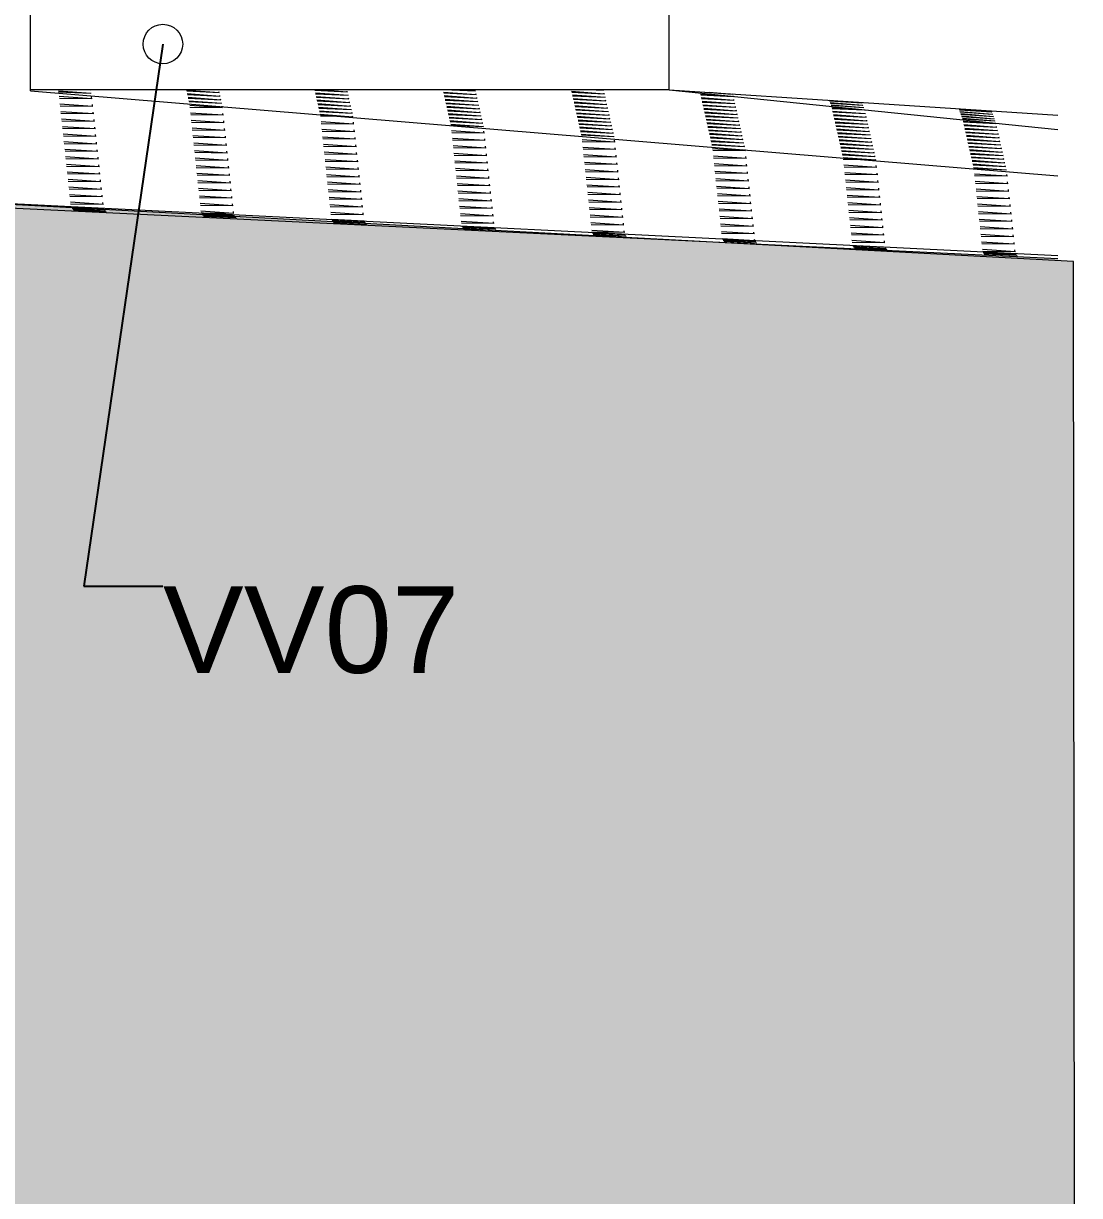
# Model space of a CAD drawing. Header units: millimetres. Extents: x -280990 to -136866, y -15139 to 7194.
# Drawn here: x -139301 to -136866, y -1536 to 1167 of the extents above; entities that cross this region are included whole.
import ezdxf

# ---------------------------------------------------------------- set-up
doc = ezdxf.new("R2010")
doc.units = ezdxf.units.MM
doc.header["$MEASUREMENT"] = 0
for name, color, linetype, lineweight in [('Annotation - Label_Pen_No__1', 7, 'Continuous', 13), ('New_2D Drafting - General_Pen_No__1', 7, 'Continuous', 13), ('New_Site & Landscape - Terrain_Pen_No__1', 7, 'Continuous', 13), ('New_Structural - Bearing_Pen_No__1', 7, 'Continuous', 13)]:
    doc.layers.add(name, color=color, linetype=linetype, lineweight=lineweight)
for name, color, linetype, lineweight, true_color in [('New_2D Drafting - General_Pen_No__61', 7, 'Continuous', 20, 0x6a6a6a), ('New_Site & Landscape - Terrain_Pen_No__180', 7, 'Continuous', 15, 0xd6cda7), ('New_Site & Landscape - Terrain_Pen_No__93', 7, 'Continuous', 13, 0xa2a233)]:
    doc.layers.add(name, color=color, linetype=linetype, lineweight=lineweight, true_color=true_color)
doc.styles.add('GENERATED_STYLE_1', font='')
doc.styles.get('GENERATED_STYLE_1').set_extended_font_data('Arial')
doc.dimstyles.new('GENERATED_STYLE__2', dxfattribs={"dimtxt": 0.18, "dimasz": 182.4, "dimexe": 0.18, "dimexo": 0.0625, "dimgap": 0, "dimtad": 0, "dimtih": 1, "dimtoh": 1, "dimdec": 4, "dimzin": 0, "dimdsep": 46, "dimcen": 0.09, "dimadec": 0, "dimazin": 0, "dimtfac": 1, "dimtdec": 4, "dimtmove": 0, "dimatfit": 3, "dimldrblk": 'ARROWHEAD_1', "dimfxl": 0, "dimtolj": 1, "dimtzin": 0, "dimarcsym": 0})

# ---------------------------------------------------------------- blocks, each defined once
blk = doc.blocks.new('ARROWHEAD_1')
at = {"color": 0, "linetype": 'Continuous', "lineweight": 0}
blk.add_line((0, 0), (-1, 0), dxfattribs=at)
blk.add_circle((0, 0), 0.25, dxfattribs=at)

msp = doc.modelspace()

# ---------------------------------------------------------------- hatches: boundary and pattern name
at = {"layer": 'New_2D Drafting - General_Pen_No__61', "linetype": 'Continuous', "lineweight": 20, "true_color": 0x6a6a6a}
h = msp.add_hatch(dxfattribs=at)
h.set_pattern_fill('Dashed_0003', color=251, style=0, pattern_type=2)
h.set_pattern_definition([(45, (544818.18, 1213.55), (-183.84776, 183.84776), [194.99999, -65]), (45, (544818.18, 1397.4), (-183.84776, 183.84776), [194.99999, -65])])
h.paths.add_polyline_path([(-175351.4119, -15138.6962), (-136866.4204, -15138.6962), (-136880.1435, 617.9985), (-140103.53, 790.1595), (-144752.4156, 795.3361), (-148659.4545, 793.5462), (-155902.5965, 1013.7076), (-157702.217, 993.5462), (-159022.8864, 993.5462), (-164626.0405, 993.5462), (-175321.6693, 1014.3891), (-175351.4118, -246.9237)])
at = {"layer": 'New_Site & Landscape - Terrain_Pen_No__180', "linetype": 'Continuous', "lineweight": 0, "true_color": 0x353329}
msp.add_hatch(color=250, dxfattribs=at).paths.add_polyline_path([(-148659.4545, -13925.15), (-136916.8206, -13925.15), (-136916.8206, 624.3925), (-140415.5027, 793.5462), (-143030.2605, 793.5462), (-143125.0712, 796.005), (-147206.082, 794.3275), (-147255.4629, 794.3303), (-148659.4545, 826.4303)])

# ---------------------------------------------------------------- linework, layer by layer
at = {"layer": 'New_2D Drafting - General_Pen_No__1', "color": 7, "linetype": 'Continuous', "lineweight": 13, "flags": 128}
msp.add_lwpolyline([(-175351.4119, -15138.6962), (-136866.4204, -15138.6962), (-136880.1435, 617.9985), (-140103.53, 790.1595), (-144752.4156, 795.3361), (-148659.4545, 793.5462), (-155902.5965, 1013.7076), (-157702.217, 993.5462), (-159022.8864, 993.5462), (-164626.0405, 993.5462), (-175321.6693, 1014.3891), (-175351.4118, -246.9237)], close=True, dxfattribs=at)
at = {"layer": 'New_Site & Landscape - Terrain_Pen_No__1', "color": 7, "linetype": 'Continuous', "lineweight": 13}
for p, q in [((-137812.9692, 1013.7076), (-139284.9757, 1013.7076)), ((-139284.9757, 1011.3895), (-136916.8206, 815.3386)), ((-139145.5953, 1004.7241), (-139220.826, 1010.4427)), ((-139145.5953, 1004.7241), (-139220.3625, 1008.3841)), ((-139147.4495, 1012.9584), (-139162.7532, 1013.7076)), ((-139147.4495, 1012.9584), (-139157.3049, 1013.7076)), ((-139147.4495, 1012.9584), (-139147.6182, 1013.7076)), ((-139145.5953, 1004.7241), (-139146.0589, 1006.7827)), ((-138850.2352, 1006.5527), (-138925.4659, 1012.2713)), ((-138850.2352, 1006.5527), (-138925.0023, 1010.2127)), ((-138848.3809, 998.3183), (-138923.6116, 1004.0369)), ((-138848.3809, 998.3183), (-138923.1481, 1001.9783)), ((-138850.2351, 1006.5527), (-138850.6987, 1008.6113)), ((-138848.3809, 998.3183), (-138848.8445, 1000.3769)), ((-138554.875, 1008.3813), (-138629.6421, 1012.0413)), ((-138553.0208, 1000.1469), (-138628.2515, 1005.8656)), ((-138553.0208, 1000.1469), (-138627.7879, 1003.807)), ((-138554.875, 1008.3813), (-138624.9447, 1013.7076)), ((-138554.875, 1008.3813), (-138555.3386, 1010.4399)), ((-138553.0208, 1000.1469), (-138553.4843, 1002.2055)), ((-138257.6606, 1001.9756), (-138332.8913, 1007.6942)), ((-138257.6606, 1001.9756), (-138332.4278, 1005.6356)), ((-138259.5148, 1010.2099), (-138330.966, 1013.7076)), ((-138259.5148, 1010.2099), (-138305.5285, 1013.7076)), ((-138259.5148, 1010.2099), (-138259.9784, 1012.2685)), ((-138257.6606, 1001.9756), (-138258.1242, 1004.0342)), ((-137962.3005, 1003.8042), (-138037.5312, 1009.5228)), ((-137962.3005, 1003.8042), (-138037.0676, 1007.4642)), ((-137960.4462, 995.5698), (-138035.6769, 1001.2884)), ((-137964.1547, 1012.0386), (-137998.2511, 1013.7077)), ((-137964.1547, 1012.0386), (-137986.1124, 1013.7077)), ((-137964.1547, 1012.0386), (-137964.5305, 1013.7077)), ((-137962.3005, 1003.8042), (-137962.764, 1005.8628)), ((-137812.9692, 1013.7076), (-136916.8206, 954.8309)), ((-137812.9692, 1013.7076), (-136916.8206, 922.3722)), ((-137666.9403, 1003.0582), (-137741.7074, 1008.2158)), ((-137665.0861, 997.3985), (-137740.3168, 1003.1171)), ((-137665.0861, 997.3985), (-137739.8532, 1001.0585)), ((-137666.9403, 1003.0582), (-137719.415, 1007.5611)), ((-137666.9403, 1003.0582), (-137667.3262, 1004.1389)), ((-139143.7411, 992.8519), (-139218.9718, 997.9928)), ((-139143.7411, 992.8519), (-139218.5082, 993.643)), ((-139141.8869, 975.4528), (-139217.1176, 980.5936)), ((-139141.8869, 975.4528), (-139216.654, 976.2438)), ((-139143.7411, 992.8519), (-139144.2046, 997.2017)), ((-139141.8869, 975.4528), (-139142.3504, 979.8026)), ((-138846.5267, 990.084), (-138921.7574, 995.8026)), ((-138846.5267, 990.084), (-138921.2939, 993.744)), ((-138844.6725, 981.8496), (-138919.9032, 987.5682)), ((-138844.6725, 981.8496), (-138919.4396, 985.5096)), ((-138842.8183, 972.2886), (-138918.049, 977.4294)), ((-138842.8183, 972.2886), (-138917.5854, 973.0797)), ((-138846.5267, 990.084), (-138846.9903, 992.1425)), ((-138844.6725, 981.8496), (-138845.1361, 983.9082)), ((-138843.0867, 974.8072), (-138843.2818, 975.6738)), ((-138842.8183, 972.2886), (-138843.0867, 974.8071)), ((-138551.1666, 991.9126), (-138626.3973, 997.6312)), ((-138551.1666, 991.9126), (-138625.9337, 995.5726)), ((-138549.3123, 983.6782), (-138624.543, 989.3968)), ((-138549.3123, 983.6782), (-138624.0795, 987.3382)), ((-138547.4581, 975.4438), (-138622.6888, 981.1625)), ((-138547.4581, 975.4438), (-138622.2253, 979.1039)), ((-138551.1666, 991.9126), (-138551.6301, 993.9712)), ((-138549.3123, 983.6782), (-138549.7759, 985.7368)), ((-138547.4581, 975.4438), (-138547.9217, 977.5024)), ((-138255.8064, 993.7412), (-138331.0371, 999.4598)), ((-138255.8064, 993.7412), (-138330.5736, 997.4012)), ((-138253.9522, 985.5068), (-138329.1829, 991.2255)), ((-138253.9522, 985.5068), (-138328.7193, 989.1669)), ((-138252.098, 977.2725), (-138327.3287, 982.9911)), ((-138252.098, 977.2725), (-138326.8651, 980.9325)), ((-138250.2438, 969.0381), (-138325.4745, 974.7567)), ((-138255.8064, 993.7412), (-138256.27, 995.7998)), ((-138253.9522, 985.5068), (-138254.4157, 987.5654)), ((-138252.098, 977.2725), (-138252.5615, 979.3311)), ((-137960.4462, 995.5698), (-138035.2134, 999.2299)), ((-137958.592, 987.3355), (-138033.8227, 993.0541)), ((-137958.592, 987.3355), (-138033.3592, 990.9955)), ((-137956.7378, 979.1011), (-138031.9685, 984.8197)), ((-137956.7378, 979.1011), (-138031.505, 982.7611)), ((-137954.8836, 970.8667), (-138030.1143, 976.5853)), ((-137954.8836, 970.8667), (-138029.6507, 974.5268)), ((-137960.4462, 995.5698), (-137960.9098, 997.6284)), ((-137958.592, 987.3355), (-137959.0556, 989.3941)), ((-137956.7378, 979.1011), (-137957.2014, 981.1597)), ((-137663.2319, 989.1641), (-137738.4626, 994.8827)), ((-137663.2319, 989.1641), (-137737.999, 992.8241)), ((-137661.3777, 980.9297), (-137736.6084, 986.6483)), ((-137661.3777, 980.9297), (-137736.1448, 984.5897)), ((-137659.5234, 972.6954), (-137734.7541, 978.414)), ((-137659.5234, 972.6954), (-137734.2906, 976.3554)), ((-137665.3711, 998.6644), (-137665.5496, 999.1642)), ((-137665.0861, 997.3985), (-137665.3712, 998.6645)), ((-137663.2319, 989.1641), (-137663.6954, 991.2227)), ((-137661.3776, 980.9297), (-137661.8412, 982.9883)), ((-137659.5234, 972.6954), (-137659.987, 974.7539)), ((-137367.8717, 982.4279), (-137443.1024, 988.8834)), ((-137367.8717, 982.4279), (-137442.6389, 987.5854)), ((-137366.0175, 977.2358), (-137441.2482, 983.6914)), ((-137366.0175, 977.2358), (-137440.7846, 982.3934)), ((-137364.1633, 972.0438), (-137439.394, 978.4994)), ((-137364.1633, 972.0438), (-137438.9304, 977.2014)), ((-137367.8717, 982.4279), (-137368.3353, 983.7259)), ((-137366.0175, 977.2358), (-137366.481, 978.5338)), ((-137364.1633, 972.0438), (-137364.6268, 973.3418)), ((-139140.0327, 958.0536), (-139215.2634, 963.1944)), ((-139140.0327, 958.0536), (-139214.7998, 958.8447)), ((-139140.0327, 958.0536), (-139140.4962, 962.4034)), ((-138840.9641, 954.8895), (-138916.1948, 960.0303)), ((-138840.9641, 954.8895), (-138915.7312, 955.6805)), ((-138840.9641, 954.8895), (-138841.4276, 959.2392)), ((-138545.6039, 967.2095), (-138620.8346, 972.9281)), ((-138545.6039, 967.2095), (-138620.3711, 970.8695)), ((-138543.7497, 958.9751), (-138618.9804, 964.6937)), ((-138543.7497, 958.9751), (-138618.5168, 962.6351)), ((-138541.8955, 950.7407), (-138617.1262, 956.4594)), ((-138567.5538, 951.9968), (-138616.6626, 952.5163)), ((-138541.8955, 950.7407), (-138567.5533, 951.9968)), ((-138545.6039, 967.2095), (-138546.0675, 969.2681)), ((-138543.7497, 958.9751), (-138544.2132, 961.0337)), ((-138541.8955, 950.7407), (-138542.359, 952.7993)), ((-138250.2437, 969.0381), (-138325.0109, 972.6981)), ((-138248.3895, 960.8037), (-138323.6202, 966.5224)), ((-138248.3895, 960.8037), (-138323.1567, 964.4638)), ((-138246.5353, 952.5694), (-138321.766, 958.288)), ((-138246.5353, 952.5694), (-138321.3025, 956.2294)), ((-138244.6811, 944.335), (-138319.9118, 950.0536)), ((-138244.6811, 944.335), (-138319.4482, 947.995)), ((-138250.2437, 969.0381), (-138250.7073, 971.0967)), ((-138248.3895, 960.8037), (-138248.8531, 962.8623)), ((-138246.5353, 952.5694), (-138246.9989, 954.628)), ((-138244.6811, 944.335), (-138245.1446, 946.3936)), ((-137953.0294, 962.6324), (-138028.2601, 968.351)), ((-137953.0294, 962.6324), (-138027.7965, 966.2924)), ((-137951.1752, 954.398), (-138026.4059, 960.1166)), ((-137951.1752, 954.398), (-138025.9423, 958.058)), ((-137949.3209, 946.1636), (-138024.5516, 951.8822)), ((-137949.3209, 946.1636), (-138024.0881, 949.8237)), ((-137954.8836, 970.8667), (-137955.3471, 972.9253)), ((-137953.0294, 962.6324), (-137953.4929, 964.691)), ((-137951.1752, 954.398), (-137951.6387, 956.4566)), ((-137949.3209, 946.1636), (-137949.7845, 948.2222)), ((-137657.6692, 964.461), (-137732.8999, 970.1796)), ((-137657.6692, 964.461), (-137732.4364, 968.121)), ((-137655.815, 956.2266), (-137731.0457, 961.9452)), ((-137655.815, 956.2266), (-137730.5821, 959.8866)), ((-137653.9608, 947.9923), (-137729.1915, 953.7109)), ((-137653.9608, 947.9923), (-137728.7279, 951.6523)), ((-137657.6692, 964.461), (-137658.1328, 966.5196)), ((-137655.815, 956.2266), (-137656.2785, 958.2852)), ((-137653.9608, 947.9923), (-137654.4243, 950.0508)), ((-137362.3091, 966.2896), (-137437.5398, 972.0082)), ((-137362.3091, 966.2896), (-137437.0762, 969.9496)), ((-137360.4548, 958.0552), (-137435.6855, 963.7739)), ((-137360.4548, 958.0552), (-137435.222, 961.7153)), ((-137358.6006, 949.8209), (-137433.8313, 955.5395)), ((-137358.6006, 949.8209), (-137433.3678, 953.4809)), ((-137356.7464, 941.5865), (-137431.9771, 947.3051)), ((-137362.6517, 967.8113), (-137362.7726, 968.1498)), ((-137362.3091, 966.2896), (-137362.6517, 967.8114)), ((-137360.4548, 958.0552), (-137360.9184, 960.1138)), ((-137358.6006, 949.8209), (-137359.0642, 951.8795)), ((-137068.8031, 961.7975), (-137144.0338, 968.2531)), ((-137068.8031, 961.7975), (-137143.5703, 966.9551)), ((-137066.9489, 956.6055), (-137142.1796, 963.0611)), ((-137066.9489, 956.6055), (-137141.716, 961.7631)), ((-137065.0947, 951.4135), (-137140.3254, 957.8691)), ((-137065.0947, 951.4135), (-137139.8618, 956.5711)), ((-137063.2405, 946.2215), (-137138.4712, 952.6771)), ((-137063.2405, 946.2215), (-137138.0076, 951.3791)), ((-137061.3862, 941.0295), (-137136.617, 947.4851)), ((-137061.3862, 941.0295), (-137136.1534, 946.187)), ((-137068.8031, 961.7975), (-137069.2667, 963.0955)), ((-137066.9489, 956.6055), (-137067.4125, 957.9035)), ((-137065.0947, 951.4135), (-137065.5582, 952.7115)), ((-137063.2405, 946.2215), (-137063.704, 947.5195)), ((-139138.1784, 940.6545), (-139213.4091, 945.7953)), ((-139138.1784, 940.6545), (-139212.9456, 941.4455)), ((-139136.3242, 923.2553), (-139211.5549, 928.3961)), ((-139136.3242, 923.2553), (-139211.0914, 924.0463)), ((-139138.1784, 940.6545), (-139138.642, 945.0042)), ((-139136.3242, 923.2553), (-139136.7878, 927.6051)), ((-138839.1098, 937.4903), (-138914.3405, 942.6311)), ((-138839.1098, 937.4903), (-138913.877, 938.2813)), ((-138837.2556, 920.0911), (-138912.4863, 925.232)), ((-138837.2556, 920.0911), (-138912.0228, 920.8822)), ((-138839.1098, 937.4903), (-138839.5734, 941.8401)), ((-138837.2556, 920.0911), (-138837.7192, 924.4409)), ((-138540.0413, 934.3261), (-138615.272, 939.467)), ((-138540.0413, 934.3261), (-138614.8084, 935.1172)), ((-138538.187, 916.927), (-138613.4177, 922.0678)), ((-138540.0413, 934.3261), (-138540.5048, 938.6759)), ((-138538.187, 916.927), (-138538.6506, 921.2768)), ((-138242.8269, 936.1006), (-138318.0576, 941.8193)), ((-138242.8269, 936.1006), (-138317.594, 939.7607)), ((-138240.9727, 927.8663), (-138316.2034, 933.5849)), ((-138240.9727, 927.8663), (-138315.7398, 931.5263)), ((-138242.8269, 936.1006), (-138243.2904, 938.1592)), ((-138240.9727, 927.8663), (-138241.4362, 929.9249)), ((-137947.4667, 937.9293), (-138022.6974, 943.6479)), ((-137947.4667, 937.9293), (-138022.2339, 941.5893)), ((-137945.6125, 929.6949), (-138020.8432, 935.4135)), ((-137945.6125, 929.6949), (-138020.3797, 933.3549)), ((-137943.7583, 921.4605), (-138018.989, 927.1791)), ((-137943.7583, 921.4605), (-138018.5254, 925.1206)), ((-137941.9041, 913.2262), (-138017.1348, 918.9448)), ((-137947.4667, 937.9293), (-137947.9303, 939.9879)), ((-137945.6125, 929.6949), (-137946.0761, 931.7535)), ((-137943.7583, 921.4605), (-137944.2218, 923.5191)), ((-137652.1066, 939.7579), (-137727.3373, 945.4765)), ((-137652.1066, 939.7579), (-137726.8737, 943.4179)), ((-137650.2523, 931.5235), (-137725.483, 937.2421)), ((-137650.2523, 931.5235), (-137725.0195, 935.1835)), ((-137648.3981, 923.2891), (-137723.6288, 929.0078)), ((-137648.3981, 923.2891), (-137723.1653, 926.9492)), ((-137646.5439, 915.0548), (-137721.7746, 920.7734)), ((-137652.1066, 939.7579), (-137652.5701, 941.8165)), ((-137650.2523, 931.5235), (-137650.7159, 933.5821)), ((-137648.3981, 923.2891), (-137648.8617, 925.3477)), ((-137356.7464, 941.5865), (-137431.5135, 945.2465)), ((-137354.8922, 933.3521), (-137430.1229, 939.0708)), ((-137354.8922, 933.3521), (-137429.6593, 937.0122)), ((-137353.038, 925.1178), (-137428.2687, 930.8364)), ((-137353.038, 925.1178), (-137427.8051, 928.7778)), ((-137351.1838, 916.8834), (-137426.4145, 922.602)), ((-137351.1838, 916.8834), (-137425.9509, 920.5434)), ((-137356.7464, 941.5865), (-137357.21, 943.6451)), ((-137354.8922, 933.3521), (-137355.3557, 935.4107)), ((-137353.038, 925.1178), (-137353.5015, 927.1764)), ((-137351.1838, 916.8834), (-137351.6473, 918.942)), ((-137059.532, 935.1808), (-137134.7627, 940.8994)), ((-137059.532, 935.1808), (-137134.2992, 938.8408)), ((-137057.6778, 926.9464), (-137132.9085, 932.665)), ((-137057.6778, 926.9464), (-137132.445, 930.6064)), ((-137055.8236, 918.712), (-137131.0543, 924.4307)), ((-137055.8236, 918.712), (-137130.5907, 922.3721)), ((-137061.3862, 941.0295), (-137061.8498, 942.3275)), ((-137059.9323, 936.9581), (-137059.9956, 937.1355)), ((-137059.532, 935.1808), (-137059.9323, 936.9582)), ((-137057.6778, 926.9464), (-137058.1414, 929.005)), ((-137055.8236, 918.712), (-137056.2871, 920.7706)), ((-139134.47, 905.8561), (-139209.7007, 910.997)), ((-139134.47, 905.8561), (-139209.2372, 906.6472)), ((-139132.6158, 888.457), (-139207.8465, 893.5978)), ((-139134.47, 905.8561), (-139134.9336, 910.2059)), ((-139132.6158, 888.457), (-139133.0793, 892.8068)), ((-138835.4014, 902.692), (-138910.6321, 907.8328)), ((-138835.4014, 902.692), (-138910.1686, 903.483)), ((-138835.4014, 902.692), (-138835.865, 907.0418)), ((-138538.187, 916.927), (-138612.9542, 917.718)), ((-138536.3328, 899.5278), (-138611.5635, 904.6687)), ((-138536.3328, 899.5278), (-138611.1, 900.3189)), ((-138536.3328, 899.5278), (-138536.7964, 903.8776)), ((-138239.1184, 913.7628), (-138314.3491, 918.9037)), ((-138239.1184, 913.7628), (-138313.8856, 914.5539)), ((-138237.2642, 896.3637), (-138312.4949, 901.5045)), ((-138237.2642, 896.3637), (-138312.0314, 897.1547)), ((-138239.1184, 913.7628), (-138239.582, 918.1126)), ((-138237.2642, 896.3637), (-138237.7278, 900.7135)), ((-137941.9041, 913.2262), (-138016.6712, 916.8862)), ((-137940.0498, 904.9918), (-138015.2806, 910.7104)), ((-137940.0498, 904.9918), (-138014.817, 908.6518)), ((-137938.1956, 893.1995), (-138013.4263, 898.3403)), ((-137938.1956, 893.1995), (-138012.9628, 893.9906)), ((-137941.9041, 913.2262), (-137942.3676, 915.2847)), ((-137940.0499, 904.9918), (-137940.5134, 907.0504)), ((-137938.1956, 893.1995), (-137938.6592, 897.5493)), ((-137646.5439, 915.0548), (-137721.3111, 918.7148)), ((-137644.6897, 906.8204), (-137719.9204, 912.539)), ((-137644.6897, 906.8204), (-137719.4568, 910.4804)), ((-137642.8355, 898.586), (-137718.0662, 904.3047)), ((-137642.8355, 898.586), (-137717.6026, 902.2461)), ((-137640.9813, 890.3517), (-137716.212, 896.0703)), ((-137640.9813, 890.3517), (-137715.7484, 894.0117)), ((-137646.5439, 915.0548), (-137647.0075, 917.1134)), ((-137644.6897, 906.8204), (-137645.1532, 908.879)), ((-137642.8355, 898.586), (-137643.299, 900.6446)), ((-137640.9813, 890.3517), (-137641.4448, 892.4103)), ((-137349.3295, 908.649), (-137424.5602, 914.3677)), ((-137349.3295, 908.649), (-137424.0967, 912.3091)), ((-137347.4753, 900.4147), (-137422.706, 906.1333)), ((-137347.4753, 900.4147), (-137422.2425, 904.0747)), ((-137345.6211, 892.1803), (-137420.8518, 897.8989)), ((-137345.6211, 892.1803), (-137420.3882, 895.8403)), ((-137349.3295, 908.649), (-137349.7931, 910.7076)), ((-137347.4753, 900.4147), (-137347.9389, 902.4733)), ((-137345.6211, 892.1803), (-137346.0847, 894.2389)), ((-137053.9694, 910.4777), (-137129.2001, 916.1963)), ((-137053.9694, 910.4777), (-137128.7365, 914.1377)), ((-137052.1152, 902.2433), (-137127.3459, 907.9619)), ((-137052.1152, 902.2433), (-137126.8823, 905.9033)), ((-137050.2609, 894.0089), (-137125.4916, 899.7276)), ((-137050.2609, 894.0089), (-137125.0281, 897.669)), ((-137053.9694, 910.4777), (-137054.4329, 912.5363)), ((-137052.1152, 902.2433), (-137052.5787, 904.3019)), ((-137050.2609, 894.0089), (-137050.7245, 896.0675)), ((-139132.6158, 888.457), (-139207.3829, 889.248)), ((-139130.7616, 871.0578), (-139205.9923, 876.1987)), ((-139130.7616, 871.0578), (-139205.5287, 871.8489)), ((-139130.7616, 871.0578), (-139131.2251, 875.4076)), ((-138833.5472, 885.2928), (-138908.7779, 890.4337)), ((-138833.5472, 885.2928), (-138908.3143, 886.0839)), ((-138831.693, 867.8937), (-138906.9237, 873.0345)), ((-138831.693, 867.8937), (-138906.4601, 868.6847)), ((-138833.5472, 885.2928), (-138834.0107, 889.6426)), ((-138831.693, 867.8937), (-138832.1565, 872.2435)), ((-138534.4786, 882.1287), (-138609.7093, 887.2695)), ((-138534.4786, 882.1287), (-138609.2457, 882.9197)), ((-138532.6244, 864.7295), (-138607.8551, 869.8703)), ((-138532.6244, 864.7295), (-138607.3915, 865.5206)), ((-138534.4786, 882.1287), (-138534.9422, 886.4785)), ((-138532.6244, 864.7295), (-138533.0879, 869.0793)), ((-138235.41, 878.9645), (-138310.6407, 884.1053)), ((-138235.41, 878.9645), (-138310.1772, 879.7556)), ((-138233.5558, 861.5654), (-138308.7865, 866.7062)), ((-138235.41, 878.9645), (-138235.8736, 883.3143)), ((-138233.5558, 861.5654), (-138234.0193, 865.9152)), ((-137936.3414, 875.8004), (-138011.5721, 880.9412)), ((-137936.3414, 875.8004), (-138011.1086, 876.5914)), ((-137936.3414, 875.8004), (-137936.805, 880.1502)), ((-137639.127, 882.1173), (-137714.3577, 887.8359)), ((-137639.127, 882.1173), (-137713.8942, 885.7773)), ((-137637.2728, 872.6362), (-137712.5035, 877.777)), ((-137637.2728, 872.6362), (-137712.04, 873.4272)), ((-137639.127, 882.1173), (-137639.5906, 884.1759)), ((-137637.5251, 875.0031), (-137637.7364, 875.9415)), ((-137637.2728, 872.6362), (-137637.5251, 875.0031)), ((-137343.7669, 883.9459), (-137418.9976, 889.6646)), ((-137343.7669, 883.9459), (-137418.534, 887.606)), ((-137341.9127, 875.7116), (-137417.1434, 881.4302)), ((-137341.9127, 875.7116), (-137416.6798, 879.3716)), ((-137340.0584, 867.4772), (-137415.2891, 873.1958)), ((-137340.0584, 867.4772), (-137414.8256, 871.1372)), ((-137338.2042, 859.2428), (-137413.4349, 864.9615)), ((-137343.7669, 883.9459), (-137344.2304, 886.0045)), ((-137341.9127, 875.7116), (-137342.3762, 877.7702)), ((-137340.0584, 867.4772), (-137340.522, 869.5358)), ((-137048.4067, 885.7746), (-137123.6374, 891.4932)), ((-137048.4067, 885.7746), (-137123.1739, 889.4346)), ((-137046.5525, 877.5402), (-137121.7832, 883.2588)), ((-137046.5525, 877.5402), (-137121.3196, 881.2002)), ((-137044.6983, 869.3058), (-137119.929, 875.0244)), ((-137044.6983, 869.3058), (-137119.4654, 872.9659)), ((-137042.8441, 861.0715), (-137118.0748, 866.7901)), ((-137048.4067, 885.7746), (-137048.8703, 887.8332)), ((-137046.5525, 877.5402), (-137047.0161, 879.5988)), ((-137044.6983, 869.3058), (-137045.1618, 871.3644)), ((-139128.9074, 853.6587), (-139204.1381, 858.7995)), ((-139128.9073, 853.6587), (-139203.6745, 854.4497)), ((-139127.0531, 836.2595), (-139202.2838, 841.4003)), ((-139128.9074, 853.6587), (-139129.3709, 858.0085)), ((-139127.0531, 836.2595), (-139127.5167, 840.6093)), ((-138829.8388, 850.4945), (-138905.0695, 855.6353)), ((-138829.8388, 850.4945), (-138904.6059, 851.2856)), ((-138827.9845, 833.0954), (-138903.2152, 838.2362)), ((-138829.8388, 850.4945), (-138830.3023, 854.8443)), ((-138530.7702, 847.3304), (-138606.0009, 852.4712)), ((-138530.7702, 847.3304), (-138605.5373, 848.1214)), ((-138530.7702, 847.3304), (-138531.2337, 851.6802)), ((-138233.5558, 861.5654), (-138308.3229, 862.3564)), ((-138231.7016, 844.1662), (-138306.9323, 849.307)), ((-138231.7016, 844.1662), (-138306.4687, 844.9572)), ((-138231.7016, 844.1662), (-138232.1651, 848.516)), ((-137934.4872, 858.4012), (-138009.7179, 863.542)), ((-137934.4872, 858.4012), (-138009.2543, 859.1922)), ((-137932.633, 841.002), (-138007.8637, 846.1429)), ((-137932.633, 841.002), (-138007.4001, 841.7931)), ((-137934.4872, 858.4012), (-137934.9508, 862.751)), ((-137932.633, 841.002), (-137933.0965, 845.3518)), ((-137635.4186, 855.2371), (-137710.6493, 860.3779)), ((-137635.4186, 855.2371), (-137710.1858, 856.0281)), ((-137633.5644, 837.8379), (-137708.7951, 842.9787)), ((-137633.5644, 837.8379), (-137708.3315, 838.6289)), ((-137635.4186, 855.2371), (-137635.8822, 859.5868)), ((-137633.5644, 837.8379), (-137634.0279, 842.1877)), ((-137338.2042, 859.2428), (-137412.9714, 862.9029)), ((-137336.35, 851.0085), (-137411.5807, 856.7271)), ((-137364.0899, 852.3664), (-137411.1172, 852.8639)), ((-137334.4958, 834.6737), (-137409.7265, 839.8146)), ((-137336.35, 851.0085), (-137364.0905, 852.3664)), ((-137338.2042, 859.2428), (-137338.6678, 861.3014)), ((-137336.35, 851.0085), (-137336.8136, 853.0671)), ((-137334.4958, 834.6737), (-137334.9593, 839.0235)), ((-137042.8441, 861.0715), (-137117.6112, 864.7315)), ((-137040.9898, 852.8371), (-137116.2206, 858.5557)), ((-137040.9899, 852.8371), (-137115.757, 856.4971)), ((-137039.1356, 844.6027), (-137114.3663, 850.3213)), ((-137039.1356, 844.6027), (-137113.9028, 848.2628)), ((-137037.2814, 836.3684), (-137112.5121, 842.087)), ((-137037.2814, 836.3684), (-137112.0486, 840.0284)), ((-137042.8441, 861.0715), (-137043.3076, 863.1301)), ((-137040.9898, 852.8371), (-137041.4534, 854.8957)), ((-137039.1356, 844.6027), (-137039.5992, 846.6613)), ((-137037.2814, 836.3684), (-137037.745, 838.427)), ((-139127.0531, 836.2595), (-139201.8203, 837.0506)), ((-139125.1989, 818.8604), (-139200.4296, 824.0012)), ((-139125.1989, 818.8604), (-139199.9661, 819.6514)), ((-139125.1989, 818.8604), (-139125.6625, 823.2101)), ((-138827.9845, 833.0954), (-138902.7517, 833.8864)), ((-138826.1303, 815.6962), (-138901.361, 820.837)), ((-138826.1303, 815.6962), (-138900.8975, 816.4872)), ((-138827.9845, 833.0954), (-138828.4481, 837.4451)), ((-138826.1303, 815.6962), (-138826.5939, 820.046)), ((-138528.9159, 829.9312), (-138604.1467, 835.072)), ((-138528.9159, 829.9312), (-138603.6831, 830.7222)), ((-138527.0617, 812.532), (-138602.2924, 817.6729)), ((-138527.0617, 812.532), (-138601.8289, 813.3231)), ((-138528.9159, 829.9312), (-138529.3795, 834.281)), ((-138527.0617, 812.532), (-138527.5253, 816.8818)), ((-138229.8474, 826.767), (-138305.0781, 831.9079)), ((-138229.8474, 826.767), (-138304.6145, 827.5581)), ((-138227.9931, 809.3679), (-138303.2238, 814.5087)), ((-138229.8473, 826.767), (-138230.3109, 831.1168)), ((-138227.9931, 809.3679), (-138228.4567, 813.7177)), ((-137930.7788, 823.6029), (-138006.0095, 828.7437)), ((-137930.7788, 823.6029), (-138005.5459, 824.3939)), ((-137928.9245, 806.2037), (-138004.1552, 811.3446)), ((-137930.7788, 823.6029), (-137931.2423, 827.9527)), ((-137631.7102, 820.4387), (-137706.9409, 825.5796)), ((-137631.7102, 820.4387), (-137706.4773, 821.2298)), ((-137631.7102, 820.4387), (-137632.1737, 824.7885)), ((-137334.4958, 834.6737), (-137409.2629, 835.4648)), ((-137332.6416, 817.2746), (-137407.8723, 822.4154)), ((-137332.6416, 817.2746), (-137407.4087, 818.0656)), ((-137332.6416, 817.2746), (-137333.1051, 821.6244)), ((-137035.4272, 828.134), (-137110.6579, 833.8526)), ((-137035.4272, 828.134), (-137110.1943, 831.794)), ((-137033.573, 814.1104), (-137108.8037, 819.2513)), ((-137033.573, 814.1104), (-137108.3401, 814.9015)), ((-137035.4272, 828.134), (-137035.8907, 830.1926)), ((-137033.573, 814.1104), (-137034.0365, 818.4602)), ((-140171.4364, 793.5462), (-136916.8206, 631.2256)), ((-139123.3447, 801.4612), (-139198.5754, 806.602)), ((-139123.3447, 801.4612), (-139198.1118, 802.2522)), ((-139121.4905, 784.062), (-139196.7212, 789.2029)), ((-139121.4905, 784.062), (-139196.2576, 784.8531)), ((-139123.3447, 801.4612), (-139123.8083, 805.811)), ((-139121.4905, 784.062), (-139121.954, 788.4118)), ((-138824.2761, 798.297), (-138899.5068, 803.4379)), ((-138824.2761, 798.297), (-138899.0433, 799.0881)), ((-138822.4219, 780.8979), (-138897.6526, 786.0387)), ((-138824.2761, 798.297), (-138824.7397, 802.6468)), ((-138822.4219, 780.8979), (-138822.8854, 785.2477)), ((-138525.2075, 795.1329), (-138600.4382, 800.2737)), ((-138525.2075, 795.1329), (-138599.9747, 795.9239)), ((-138525.2075, 795.1329), (-138525.6711, 799.4827)), ((-138227.9931, 809.3679), (-138302.7603, 810.1589)), ((-138226.1389, 791.9687), (-138301.3696, 797.1096)), ((-138226.1389, 791.9687), (-138300.9061, 792.7598)), ((-138226.1389, 791.9687), (-138226.6025, 796.3185)), ((-137928.9245, 806.2037), (-138003.6917, 806.9948)), ((-137927.0703, 788.8046), (-138002.301, 793.9454)), ((-137927.0703, 788.8046), (-138001.8375, 789.5956)), ((-137928.9245, 806.2037), (-137929.3881, 810.5535)), ((-137927.0703, 788.8046), (-137927.5339, 793.1544)), ((-137629.856, 803.0396), (-137705.0867, 808.1804)), ((-137629.8559, 803.0396), (-137704.6231, 803.8306)), ((-137628.0017, 785.6404), (-137703.2324, 790.7813)), ((-137628.0017, 785.6404), (-137702.7689, 786.4315)), ((-137629.8559, 803.0396), (-137630.3195, 807.3894)), ((-137628.0017, 785.6404), (-137628.4653, 789.9902)), ((-137330.7874, 799.8754), (-137406.0181, 805.0163)), ((-137330.7874, 799.8754), (-137405.5545, 800.6665)), ((-137328.9331, 782.4763), (-137404.1638, 787.6171)), ((-137330.7874, 799.8754), (-137331.2509, 804.2252)), ((-137328.9331, 782.4763), (-137329.3967, 786.8261)), ((-137031.7188, 796.7113), (-137106.9495, 801.8521)), ((-137031.7188, 796.7113), (-137106.4859, 797.5023)), ((-137029.8645, 779.3121), (-137105.0952, 784.4529)), ((-137031.7188, 796.7113), (-137032.1823, 801.0611)), ((-139119.6363, 766.6629), (-139194.867, 771.8037)), ((-139119.6363, 766.6629), (-139194.4034, 767.4539)), ((-139119.6363, 766.6629), (-139120.0998, 771.0127)), ((-138822.4219, 780.8979), (-138897.189, 781.6889)), ((-138820.5677, 763.4987), (-138895.7984, 768.6396)), ((-138820.5677, 763.4987), (-138895.3348, 764.2898)), ((-138820.5677, 763.4987), (-138821.0312, 767.8485)), ((-138523.3533, 777.7337), (-138598.584, 782.8746)), ((-138523.3533, 777.7337), (-138598.1204, 778.5248)), ((-138521.4991, 760.3346), (-138596.7298, 765.4754)), ((-138521.4991, 760.3346), (-138596.2662, 761.1256)), ((-138523.3533, 777.7337), (-138523.8168, 782.0835)), ((-138521.4991, 760.3346), (-138521.9626, 764.6844)), ((-138224.2847, 774.5696), (-138299.5154, 779.7104)), ((-138224.2847, 774.5696), (-138299.0518, 775.3606)), ((-138222.4305, 757.1704), (-138297.6612, 762.3112)), ((-138222.4305, 757.1704), (-138297.1976, 757.9615)), ((-138224.2847, 774.5696), (-138224.7483, 778.9194)), ((-138222.4305, 757.1704), (-138222.894, 761.5202)), ((-137925.2161, 771.4054), (-138000.4468, 776.5462)), ((-137925.2161, 771.4054), (-137999.9833, 772.1965)), ((-137923.3619, 754.0063), (-137998.5926, 759.1471)), ((-137925.2161, 771.4054), (-137925.6797, 775.7552)), ((-137923.3619, 754.0063), (-137923.8254, 758.3561)), ((-137626.1475, 768.2413), (-137701.3782, 773.3821)), ((-137626.1475, 768.2413), (-137700.9147, 769.0323)), ((-137626.1475, 768.2413), (-137626.6111, 772.5911)), ((-137328.9331, 782.4763), (-137403.7003, 783.2673)), ((-137327.0789, 765.0771), (-137402.3096, 770.2179)), ((-137327.0789, 765.0771), (-137401.8461, 765.8681)), ((-137327.0789, 765.0771), (-137327.5425, 769.4269)), ((-137029.8645, 779.3121), (-137104.6317, 780.1032)), ((-137028.0103, 761.913), (-137103.241, 767.0538)), ((-137028.0103, 761.913), (-137102.7775, 762.704)), ((-137029.8645, 779.3121), (-137030.3281, 783.6619)), ((-137028.0103, 761.913), (-137028.4739, 766.2627)), ((-139117.782, 749.2637), (-139193.0127, 754.4046)), ((-139117.782, 749.2637), (-139192.5492, 750.0548)), ((-139115.9278, 739.5326), (-139191.1585, 743.4953)), ((-139115.9278, 739.5326), (-139190.695, 742.8158)), ((-139114.0736, 736.8146), (-139189.3043, 740.7773)), ((-139114.0736, 736.8146), (-139188.8408, 740.0978)), ((-139112.2194, 734.0966), (-139187.4501, 738.0593)), ((-139112.2194, 734.0966), (-139186.9865, 737.3799)), ((-139110.3652, 731.3786), (-139185.5959, 735.3414)), ((-139110.3652, 731.3786), (-139185.1323, 734.6619)), ((-139117.782, 749.2637), (-139118.2456, 753.6135)), ((-139115.9278, 739.5326), (-139116.3914, 740.212)), ((-139114.0736, 736.8146), (-139114.5372, 737.4941)), ((-139112.2194, 734.0966), (-139112.6829, 734.7761)), ((-139110.3652, 731.3786), (-139110.8287, 732.0581)), ((-138818.7135, 746.0996), (-138893.9442, 751.2404)), ((-138818.7134, 746.0996), (-138893.4806, 746.8906)), ((-138816.8592, 728.7004), (-138892.0899, 733.8412)), ((-138818.7134, 746.0996), (-138819.177, 750.4494)), ((-138816.8592, 728.7004), (-138817.3228, 733.0502)), ((-138519.6449, 742.9354), (-138594.8756, 748.0762)), ((-138519.6449, 742.9354), (-138594.412, 743.7265)), ((-138517.7906, 725.5363), (-138593.0213, 730.6771)), ((-138519.6449, 742.9354), (-138520.1084, 747.2852)), ((-138517.7906, 725.5363), (-138518.2542, 729.8861)), ((-138220.5763, 739.7713), (-138295.807, 744.9121)), ((-138220.5763, 739.7713), (-138295.3434, 740.5623)), ((-138220.5763, 739.7713), (-138221.0398, 744.1211)), ((-137923.3619, 754.0063), (-137998.129, 754.7973)), ((-137921.5077, 736.6071), (-137996.7384, 741.7479)), ((-137921.5077, 736.6071), (-137996.2748, 737.3981)), ((-137921.5077, 736.6071), (-137921.9712, 740.9569)), ((-137624.2933, 750.8421), (-137699.524, 755.9829)), ((-137624.2933, 750.8421), (-137699.0604, 751.6331)), ((-137622.4391, 733.443), (-137697.6698, 738.5838)), ((-137622.4391, 733.443), (-137697.2062, 734.234)), ((-137624.2933, 750.8421), (-137624.7568, 755.1919)), ((-137622.4391, 733.443), (-137622.9026, 737.7927)), ((-137325.2247, 747.678), (-137400.4554, 752.8188)), ((-137325.2247, 747.678), (-137399.9919, 748.469)), ((-137323.3705, 730.2788), (-137398.6012, 735.4196)), ((-137323.3705, 730.2788), (-137398.1376, 731.0698)), ((-137325.2247, 747.678), (-137325.6883, 752.0277)), ((-137323.3705, 730.2788), (-137323.834, 734.6286)), ((-137026.1561, 744.5138), (-137101.3868, 749.6546)), ((-137026.1561, 744.5138), (-137100.9233, 745.3048)), ((-137024.3019, 727.1146), (-137099.5326, 732.2555)), ((-137026.1561, 744.5138), (-137026.6197, 748.8636)), ((-137024.3019, 727.1146), (-137024.7654, 731.4644)), ((-138885.8853, 729.4307), (-138891.6264, 729.6828)), ((-138815.005, 723.6816), (-138890.2357, 727.6443)), ((-138815.005, 723.6816), (-138889.7722, 726.9649)), ((-138813.1508, 720.9636), (-138888.3815, 724.9264)), ((-138813.1508, 720.9636), (-138887.9179, 724.2469)), ((-138811.2966, 718.2457), (-138886.5273, 722.2084)), ((-138811.2966, 718.2457), (-138886.0637, 721.5289)), ((-138816.8592, 728.7004), (-138885.8864, 729.4307)), ((-138815.005, 723.6816), (-138815.4686, 724.3611)), ((-138813.1508, 720.9636), (-138813.6143, 721.6431)), ((-138811.2966, 718.2457), (-138811.7601, 718.9252)), ((-138809.7027, 715.9093), (-138809.9059, 716.2072)), ((-138517.7906, 725.5363), (-138592.5578, 726.3273)), ((-138515.9364, 710.5486), (-138591.1671, 714.5114)), ((-138515.9364, 710.5486), (-138590.7036, 713.8319)), ((-138514.0822, 707.8307), (-138589.3129, 711.7934)), ((-138514.0822, 707.8307), (-138588.8494, 711.1139)), ((-138512.228, 705.1127), (-138587.4587, 709.0754)), ((-138512.228, 705.1127), (-138586.9951, 708.3959)), ((-138510.3738, 702.3947), (-138585.6045, 706.3575)), ((-138510.3738, 702.3947), (-138585.1409, 705.678)), ((-138516.241, 710.995), (-138516.4, 712.4869)), ((-138515.9364, 710.5486), (-138516.241, 710.9951)), ((-138514.0822, 707.8307), (-138514.5458, 708.5102)), ((-138512.228, 705.1127), (-138512.6915, 705.7922)), ((-138510.3738, 702.3947), (-138510.8373, 703.0742)), ((-138218.722, 722.3721), (-138293.9527, 727.5129)), ((-138218.722, 722.3721), (-138293.4892, 723.1631)), ((-138216.8678, 704.9729), (-138292.0985, 710.1138)), ((-138216.8678, 704.9729), (-138291.635, 705.764)), ((-138218.722, 722.3721), (-138219.1856, 726.7219)), ((-138216.8678, 704.9729), (-138217.3314, 709.3227)), ((-137919.6535, 719.208), (-137994.8842, 724.3488)), ((-137919.6535, 719.208), (-137994.4206, 719.999)), ((-137917.7992, 701.8088), (-137993.0299, 706.9496)), ((-137919.6535, 719.208), (-137920.117, 723.5577)), ((-137917.7992, 701.8088), (-137918.2628, 706.1586)), ((-137620.5849, 716.0438), (-137695.8156, 721.1846)), ((-137620.5849, 716.0438), (-137695.352, 716.8348)), ((-137618.7306, 698.6446), (-137693.9613, 703.7855)), ((-137620.5849, 716.0438), (-137621.0484, 720.3936)), ((-137618.7306, 698.6446), (-137619.1942, 702.9944)), ((-137321.5163, 712.8796), (-137396.747, 718.0205)), ((-137321.5163, 712.8796), (-137396.2834, 713.6707)), ((-137321.5163, 712.8796), (-137321.9798, 717.2294)), ((-137024.3019, 727.1146), (-137099.069, 727.9057)), ((-137022.4477, 709.7155), (-137097.6784, 714.8563)), ((-137022.4477, 709.7155), (-137097.2148, 710.5065)), ((-137022.4477, 709.7155), (-137022.9112, 714.0653)), ((-138215.0136, 694.6977), (-138290.2443, 698.6604)), ((-138215.0136, 694.6977), (-138289.7808, 697.9809)), ((-138213.1594, 691.9797), (-138288.3901, 695.9425)), ((-138213.1594, 691.9797), (-138287.9265, 695.263)), ((-138211.3052, 689.2617), (-138286.5359, 693.2245)), ((-138211.3052, 689.2617), (-138286.0723, 692.545)), ((-138215.0136, 694.6977), (-138215.4772, 695.3772)), ((-138213.1594, 691.9797), (-138213.6229, 692.6592)), ((-138211.3052, 689.2617), (-138211.7687, 689.9412)), ((-138209.6941, 686.9002), (-138209.9145, 687.2233)), ((-137917.7992, 701.8088), (-137992.5664, 702.5998)), ((-137915.945, 684.4096), (-137991.1757, 689.5505)), ((-137915.945, 684.4096), (-137990.7122, 685.2007)), ((-137914.0908, 678.8467), (-137989.3215, 682.8095)), ((-137914.0908, 678.8467), (-137988.8579, 682.13)), ((-137912.2366, 676.1288), (-137987.4673, 680.0915)), ((-137912.2366, 676.1288), (-137987.0037, 679.412)), ((-137910.3824, 673.4108), (-137985.6131, 677.3735)), ((-137910.3824, 673.4108), (-137985.1495, 676.694)), ((-137915.945, 684.4096), (-137916.4086, 688.7594)), ((-137914.0908, 678.8467), (-137914.5544, 679.5262)), ((-137912.2366, 676.1288), (-137912.7001, 676.8083)), ((-137618.7306, 698.6446), (-137693.4978, 699.4357)), ((-137616.8764, 681.2455), (-137692.1071, 686.3863)), ((-137616.8764, 681.2455), (-137691.6436, 682.0365)), ((-137616.8764, 681.2455), (-137617.34, 685.5953)), ((-137319.662, 695.4805), (-137394.8928, 700.6213)), ((-137319.662, 695.4805), (-137394.4292, 696.2715)), ((-137317.8078, 678.0813), (-137393.0385, 683.2222)), ((-137317.8078, 678.0813), (-137392.575, 678.8724)), ((-137319.6621, 695.4805), (-137320.1256, 699.8303)), ((-137317.8078, 678.0813), (-137318.2714, 682.4311)), ((-137020.5935, 692.3163), (-137095.8242, 697.4572)), ((-137020.5935, 692.3163), (-137095.3606, 693.1074)), ((-137018.7392, 674.9172), (-137093.9699, 680.058)), ((-137018.7392, 674.9172), (-137093.5064, 675.7082)), ((-137020.5935, 692.3163), (-137021.057, 696.6661)), ((-137018.7392, 674.9172), (-137019.2028, 679.267)), ((-137910.3824, 673.4108), (-137910.8459, 674.0903)), ((-137615.0222, 665.7138), (-137690.2529, 669.6765)), ((-137615.0222, 665.7138), (-137689.7894, 668.997)), ((-137613.168, 662.9958), (-137688.3987, 666.9585)), ((-137613.168, 662.9958), (-137687.9351, 666.279)), ((-137611.3138, 660.2778), (-137686.5445, 664.2406)), ((-137611.3138, 660.2778), (-137686.0809, 663.5611)), ((-137683.483, 661.459), (-137684.6903, 661.5226)), ((-137615.2581, 666.0594), (-137615.4858, 668.1961)), ((-137615.0222, 665.7138), (-137615.2581, 666.0595)), ((-137613.168, 662.9958), (-137613.6315, 663.6753)), ((-137611.3138, 660.2778), (-137611.7773, 660.9573)), ((-137609.6855, 657.8911), (-137609.9231, 658.2393)), ((-137315.9536, 660.6822), (-137391.1843, 665.823)), ((-137315.9536, 660.6822), (-137390.7208, 661.4732)), ((-137314.0994, 649.8628), (-137389.3301, 653.8256)), ((-137314.0994, 649.8628), (-137388.8665, 653.1461)), ((-137312.2452, 647.1449), (-137387.4759, 651.1076)), ((-137312.2452, 647.1449), (-137387.0123, 650.4281)), ((-137315.9536, 660.6822), (-137316.4172, 665.032)), ((-137314.0994, 649.8628), (-137314.563, 650.5423)), ((-137016.885, 657.518), (-137092.1157, 662.6588)), ((-137016.885, 657.518), (-137091.6522, 658.3091)), ((-137016.885, 657.518), (-137017.3486, 661.8678)), ((-137310.391, 644.4269), (-137385.6217, 648.3896)), ((-137310.391, 644.4269), (-137385.1581, 647.7101)), ((-137312.2452, 647.1449), (-137312.7087, 647.8243)), ((-137310.391, 644.4269), (-137310.8545, 645.1064)), ((-137015.0308, 640.1189), (-137090.2615, 645.2597)), ((-137015.0308, 640.1189), (-137089.798, 640.9099)), ((-137013.1766, 634.0119), (-137088.4073, 637.9746)), ((-137013.1766, 634.0119), (-137087.9437, 637.2951)), ((-137011.3224, 631.2939), (-137086.5531, 635.2566)), ((-137011.3224, 631.2939), (-137086.0895, 634.5772)), ((-137077.8596, 632.1784), (-137084.6989, 632.5387)), ((-137015.0308, 640.1189), (-137015.4944, 644.4686)), ((-137013.1766, 634.0119), (-137013.6401, 634.6914)), ((-137011.3224, 631.2939), (-137011.7859, 631.9734)), ((-137009.6769, 628.8819), (-137009.9317, 629.2554))]:
    msp.add_line(p, q, dxfattribs=at)
at = {"layer": 'New_Site & Landscape - Terrain_Pen_No__93', "color": 55, "linetype": 'Continuous', "lineweight": 13, "true_color": 0xa2a233, "flags": 128}
msp.add_lwpolyline([(-148659.4545, 826.4303), (-147255.4629, 794.3303), (-147206.082, 794.3275), (-143125.0712, 796.005), (-143030.2605, 793.5462), (-140415.5027, 793.5462), (-136916.8206, 624.3925)], dxfattribs=at)
at = {"layer": 'New_Structural - Bearing_Pen_No__1', "color": 7, "linetype": 'Continuous', "lineweight": 13}
for p, q in [((-139284.9757, 1011.1924), (-139284.9757, 1213.5462)), ((-137812.9692, 1013.7076), (-137812.9692, 1193.5462))]:
    msp.add_line(p, q, dxfattribs=at)

# ---------------------------------------------------------------- texts
at = {"layer": 'Annotation - Label_Pen_No__1', "color": 7, "linetype": 'Continuous', "lineweight": 13, "insert": (-138979.7704, -130.9574), "char_height": 200, "attachment_point": 1, "style": 'GENERATED_STYLE_1'}
msp.add_mtext('\\A1;{\\pql;\\pt562.5;\\fArial|b0|i0|c0|p34;VV\\fArial|b0|i0|c0|p34;07}', dxfattribs=at)

# ---------------------------------------------------------------- leaders
at = {"layer": 'Annotation - Label_Pen_No__1', "color": 7, "linetype": 'Continuous', "lineweight": 13, "annotation_type": 0, "has_hookline": 1, "hookline_direction": 0, "text_width": 668.8}
msp.add_leader([(-138979.7704, 1119.134), (-139162.1704, -130.9574), (-138979.7704, -130.9574)], dimstyle='GENERATED_STYLE__2', dxfattribs=at)

doc.saveas('drawing.dxf')
